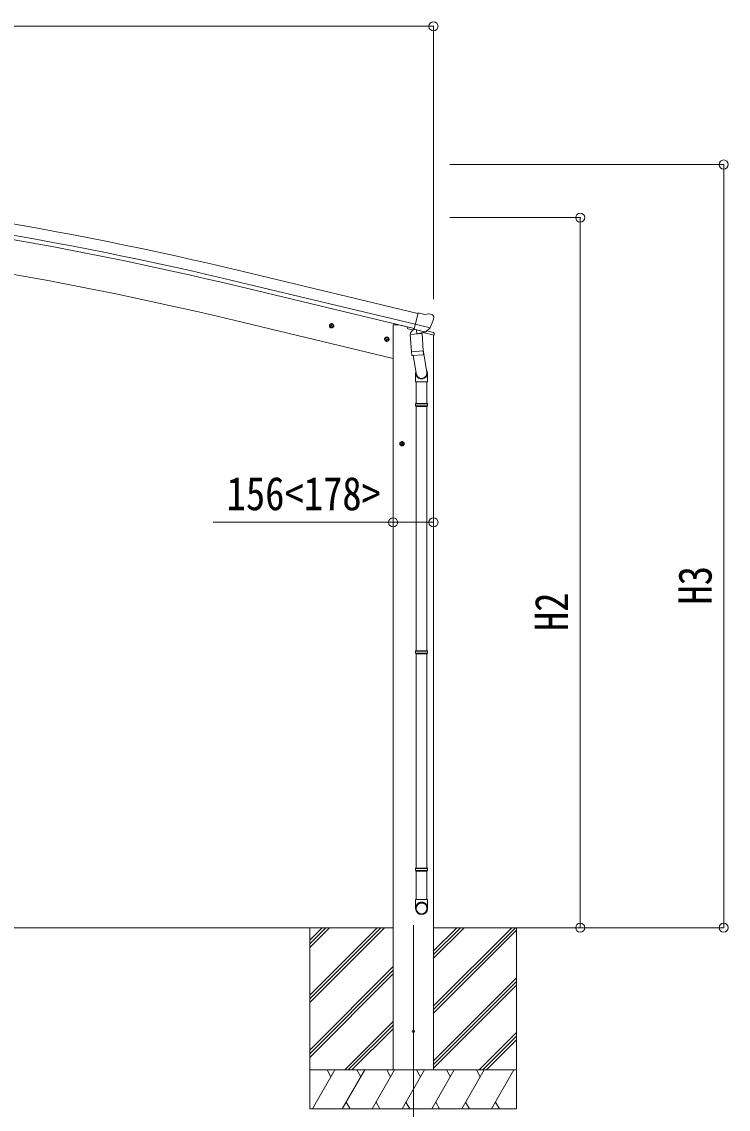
# Model space of a CAD drawing. Units: millimetres at full size; details may follow other scales. Extents: x -9783 to 9892, y -6828 to 6752.
# Drawn here: x -2060 to 672, y -1515 to 2688 of the extents above; entities that cross this region are included whole.
import ezdxf
from ezdxf.enums import TextEntityAlignment as Align

# ---------------------------------------------------------------- set-up
doc = ezdxf.new("R2010")
doc.units = ezdxf.units.MM
doc.header["$LTSCALE"] = 35
doc.header["$PDMODE"] = 32
doc.header["$PDSIZE"] = 35
for name, color, linetype, lineweight in [('0-0_0', 7, 'Continuous', 9), ('0-1_本体', 4, 'Continuous', 9), ('0-2_部品', 7, 'Continuous', 9), ('0-8_PARTS2', 2, 'Continuous', 9), ('0-A_寸法', 6, 'Continuous', 9)]:
    doc.layers.add(name, color=color, linetype=linetype, lineweight=lineweight)
doc.styles.add('ＭＳ ゴシック', font='')
doc.styles.get('ＭＳ ゴシック').set_extended_font_data('MS Gothic')

msp = doc.modelspace()

# ---------------------------------------------------------------- linework, layer by layer
at = {"layer": '0-0_0'}
for p, q in [((-7493.46, -813.2), (-624.49, -813.2)), ((-946.04, -813.2), (-946.04, -1513.2)), ((-946.04, -1073.93), (-685.31, -813.2)), ((-946.04, -1088.07), (-671.17, -813.2)), ((-946.04, -1102.21), (-657.03, -813.2)), ((-946.04, -890.08), (-869.16, -813.2)), ((-946.04, -875.94), (-883.3, -813.2)), ((-946.04, -861.8), (-897.46, -813.21)), ((-897.45, -813.21), (-897.44, -813.2)), ((-468.29, -932.83), (-348.66, -813.2)), ((-468.29, -918.69), (-362.8, -813.2)), ((-468.29, -904.55), (-376.94, -813.2)), ((-468.29, -1116.68), (-164.82, -813.21)), ((-468.29, -1130.82), (-150.68, -813.21)), ((-468.29, -1144.96), (-146.04, -822.71)), ((-467.79, -813.2), (-32.61, -813.2)), ((-146.04, -813.2), (-146.04, -1513.2)), ((-946.04, -1286.06), (-623.79, -963.81)), ((-946.04, -1300.2), (-623.79, -977.95)), ((-946.04, -1314.34), (-623.79, -992.09)), ((-468.29, -1328.81), (-146.04, -1006.56)), ((-468.29, -1342.95), (-146.04, -1020.7)), ((-468.29, -1357.09), (-146.04, -1034.84)), ((-811.05, -1363.2), (-623.79, -1175.94)), ((-796.91, -1363.2), (-623.79, -1190.08)), ((-782.76, -1363.2), (-623.79, -1204.23)), ((-290.55, -1363.2), (-146.04, -1218.69)), ((-276.41, -1363.2), (-146.04, -1232.83)), ((-262.26, -1363.2), (-146.04, -1246.98)), ((-146.04, -1363.2), (-946.04, -1363.2)), ((-935.75, -1513.2), (-849.15, -1363.2)), ((-864.15, -1389.18), (-879.15, -1363.2)), ((-820.28, -1513.2), (-733.68, -1363.2)), ((-748.68, -1389.18), (-763.68, -1363.2)), ((-704.81, -1513.2), (-618.21, -1363.2)), ((-633.21, -1389.18), (-648.21, -1363.2)), ((-589.34, -1513.2), (-502.74, -1363.2)), ((-517.74, -1389.18), (-532.74, -1363.2)), ((-473.87, -1513.2), (-387.27, -1363.2)), ((-402.27, -1389.18), (-417.27, -1363.2)), ((-358.4, -1513.2), (-271.8, -1363.2)), ((-301.8, -1363.2), (-286.8, -1389.18)), ((-242.93, -1513.2), (-156.33, -1363.2)), ((-805.28, -1487.22), (-790.28, -1513.2)), ((-689.81, -1487.22), (-674.81, -1513.2)), ((-574.34, -1487.22), (-559.34, -1513.2)), ((-458.87, -1487.22), (-443.87, -1513.2)), ((-343.4, -1487.22), (-328.4, -1513.2)), ((-227.93, -1487.22), (-212.93, -1513.2)), ((-946.04, -1513.2), (-146.04, -1513.2))]:
    msp.add_line(p, q, dxfattribs=at)
at = {"layer": '0-1_本体'}
for p, q in [((-527.81, 1561.03), (-1203.49, 1722.98)), ((-541.81, 1502.69), (-1217.48, 1664.64)), ((-537.89, 1519.05), (-1213.56, 1681)), ((-623.29, 1386.8), (-1234.1, 1533.44)), ((-623.62, 1516.8), (-623.62, -1363.2)), ((-467.62, 1477.83), (-467.62, -1363.2))]:
    msp.add_line(p, q, dxfattribs=at)
msp.add_lwpolyline([(-623.62, 1516.8), (-603.62, 1516.8), (-569.78, 1508.68)], dxfattribs=at)
for centre, radius, start, end in [((-4576.25, -12348.27), 14469.82, 76.52099, 85.02099), ((-4576.25, -12348.27), 14426.65, 76.52099, 85.02099), ((-4576.25, -12348.27), 14409.82, 76.52099, 85.02099), ((-4593.67, -12461.37), 14392.42, 76.50111, 84.99887)]:
    msp.add_arc(centre, radius, start, end, dxfattribs=at)
at = {"layer": '0-2_部品'}
for p, q in [((-501.41, 1556.74), (-527.34, 1562.97)), ((-501.41, 1556.74), (-488.15, 1559.44)), ((-473.67, 1556.25), (-486.85, 1559.42)), ((-852.09, 1510.74), (-871.54, 1515.41)), ((-869.11, 1514.82), (-863.95, 1520.27)), ((-866.98, 1507.63), (-869.11, 1514.82)), ((-864.15, 1503.35), (-859.48, 1522.8)), ((-863.95, 1520.27), (-856.65, 1518.52)), ((-856.65, 1518.52), (-854.52, 1511.32)), ((-480.41, 1505.12), (-537.91, 1518.93)), ((-470.57, 1554.01), (-466.72, 1547.71)), ((-466.35, 1545.43), (-466.63, 1544.28)), ((-569.78, 1509.45), (-569.78, 1506.14)), ((-547.06, 1496.74), (-565.95, 1501.28)), ((-557.48, 1479.57), (-511.79, 1482.76)), ((-552.81, 1412.73), (-557.48, 1479.57)), ((-543.07, 1501.34), (-556.38, 1486.02)), ((-556.38, 1486.02), (-555.94, 1479.68)), ((-542.12, 1501.4), (-543.07, 1501.34)), ((-539.04, 1498.93), (-540.57, 1499.3)), ((-502.33, 1490.12), (-539.04, 1498.93)), ((-533.09, 1497.11), (-532.07, 1482.5)), ((-504.88, 1488.11), (-530.69, 1481.67)), ((-513.57, 1485.94), (-513.34, 1482.66)), ((-511.79, 1482.76), (-507.12, 1415.93)), ((-465.23, 1477.1), (-507.93, 1487.35)), ((-499.97, 1489.65), (-507.49, 1491.45)), ((-504.17, 1489.89), (-504.12, 1489.15)), ((-500.81, 1489.75), (-502.33, 1490.12)), ((-497.26, 1490.21), (-480.88, 1504.7)), ((-493.73, 1493.2), (-467.53, 1486.9)), ((-465.23, 1483.99), (-465.23, 1477.1)), ((-638.26, 1458.99), (-657.71, 1463.66)), ((-655.29, 1463.08), (-650.12, 1468.52)), ((-653.15, 1455.88), (-655.29, 1463.08)), ((-650.32, 1451.6), (-645.65, 1471.05)), ((-650.12, 1468.52), (-642.82, 1466.77)), ((-642.82, 1466.77), (-640.69, 1459.57)), ((-552.81, 1412.73), (-507.12, 1415.93)), ((-552.8, 1412.73), (-551.91, 1400.04)), ((-508.1, 1401.32), (-549.8, 1398.41)), ((-546.29, 1398.65), (-533.64, 1323.72)), ((-507.46, 1420.81), (-492.94, 1333.04)), ((-506.26, 1403.46), (-507.13, 1415.93)), ((-506.66, 1402.1), (-506.66, 1402.1)), ((-536.79, 1330.54), (-536.79, 1295.88)), ((-490.79, 1295.88), (-490.79, 1330.23)), ((-536.79, 1295.88), (-490.79, 1295.88)), ((-534.79, 1295.88), (-534.79, 1213.36)), ((-492.79, 1295.88), (-492.79, 1213.36)), ((-536.79, 1211.36), (-535.79, 1213.36)), ((-536.79, 1211.36), (-490.79, 1211.36)), ((-536.79, 1211.36), (-536.79, 1203.36)), ((-536.79, 1203.36), (-490.79, 1203.36)), ((-536.79, 1203.36), (-535.79, 1201.36)), ((-535.79, 1213.36), (-491.79, 1213.36)), ((-535.79, 1201.36), (-491.79, 1201.36)), ((-534.79, 1201.36), (-534.79, 257.17)), ((-492.79, 1201.36), (-492.79, 257.17)), ((-490.79, 1211.36), (-491.79, 1213.36)), ((-599.29, 1057.3), (-579.29, 1057.3)), ((-595.79, 1061.05), (-589.29, 1064.8)), ((-589.29, 1047.3), (-589.29, 1067.3)), ((-589.29, 1064.8), (-582.79, 1061.05)), ((-582.79, 1053.55), (-589.29, 1049.79)), ((-582.79, 1061.05), (-582.79, 1053.55)), ((-536.79, 255.17), (-535.79, 257.17)), ((-536.79, 255.17), (-490.79, 255.17)), ((-536.79, 255.17), (-536.79, 247.17)), ((-535.79, 257.17), (-491.79, 257.17)), ((-490.79, 255.17), (-491.79, 257.17)), ((-536.79, 247.17), (-490.79, 247.17)), ((-536.79, 247.17), (-535.79, 245.17)), ((-535.79, 245.17), (-491.79, 245.17)), ((-534.79, 245.17), (-534.79, -582.75)), ((-492.79, 245.17), (-492.79, -582.75)), ((-536.79, -584.75), (-535.79, -582.75)), ((-536.79, -584.75), (-490.79, -584.75)), ((-536.79, -584.75), (-536.79, -592.75)), ((-535.79, -582.75), (-491.79, -582.75)), ((-490.79, -584.75), (-491.79, -582.75)), ((-536.79, -592.75), (-490.79, -592.75)), ((-536.79, -592.75), (-535.79, -594.75)), ((-535.79, -594.75), (-491.79, -594.75)), ((-534.79, -594.75), (-534.79, -704.75)), ((-492.79, -594.75), (-492.79, -704.75)), ((-536.79, -738.9), (-536.79, -704.75)), ((-536.79, -704.75), (-490.79, -704.75)), ((-490.79, -738.9), (-490.79, -704.75))]:
    msp.add_line(p, q, dxfattribs=at)
for points in [[(-532.77, 1497.52), (-542.49, 1499.86), (-527.34, 1562.97)], [(-854.52, 1511.32), (-859.68, 1505.88), (-866.98, 1507.63)], [(-532.77, 1497.52), (-532.53, 1497.37), (-507.77, 1491.42), (-507.49, 1491.45)], [(-480.14, 1505.7), (-480.72, 1504.86), (-480.88, 1504.7)], [(-640.69, 1459.57), (-645.86, 1454.13), (-653.15, 1455.88)], [(-490.79, 1211.36), (-490.79, 1203.36), (-491.79, 1201.36)], [(-589.29, 1049.79), (-595.79, 1053.55), (-595.79, 1061.05)], [(-490.79, 255.17), (-490.79, 247.17), (-491.79, 245.17)], [(-490.79, -584.75), (-490.79, -592.75), (-491.79, -594.75)]]:
    msp.add_lwpolyline(points, dxfattribs=at)
for centre, radius in [((-861.82, 1513.07), 8.5), ((-861.82, 1513.07), 7.7), ((-861.82, 1513.07), 6.5), ((-647.99, 1461.32), 8.5), ((-647.99, 1461.32), 7.7), ((-647.99, 1461.32), 6.5), ((-589.29, 1057.3), 8.5), ((-589.29, 1057.3), 7.7), ((-589.29, 1057.3), 6.5)]:
    msp.add_circle(centre, radius, dxfattribs=at)
at = {"layer": '0-2_部品', "color": 4}
msp.add_circle((-545.54, -1213.2), 4.5, dxfattribs=at)
at = {"layer": '0-2_部品'}
for centre, radius, start, end in [((-487.55, 1556.5), 3, 76.5, 101.5), ((-474.84, 1551.39), 5, 31.5, 76.5), ((-663.44, 1591.53), 202.4, 334.90875, 346.5), ((-564.78, 1506.14), 5, 180, 256.5), ((-540.45, 1499.78), 0.5, 221.23754, 256.5), ((-533.69, 1497.03), 0.604, 7.79405, 79.40158), ((-531.04, 1482.64), 1.03, 188.03431, 289.96103), ((-505.12, 1489.08), 1, 284, 4), ((-503.67, 1489.93), 0.5, 76.5, 184), ((-500.69, 1490.24), 0.5, 256.5, 291.76246), ((-468.23, 1483.99), 3, 0, 76.5), ((-549.94, 1400.4), 2, 190.53157, 274), ((-508.24, 1403.32), 2, 274, 322.59038), ((-508.2, 1403.29), 1.95, 322.52234, 4.95983)]:
    msp.add_arc(centre, radius, start, end, dxfattribs=at)
for centre, major_axis, ratio, start_param, end_param in [((-469.27, 1546.14), (1.57, -2.57), 0.99628, 0.7835347, 1.5707963), ((-499.27, 1492.57), (0.73, -2.92), 0.997631, 5.8041905, 5.8929484), ((-499.3, 1492.7), (-2.63, 3.16), 0.650902, 2.1145521, 2.1873627), ((-499.25, 1492.47), (0.73, -2.92), 0.997631, 5.965759, 6.7621801), ((-513.79, 1330.54), (-23, 0), 0.996195, 6.0000678, 10.0103449), ((-513.79, 1330.54), (-21, 0), 0.996195, 0.3319459, 3.3482706), ((-513.79, -737.15), (23, 0), 0.996195, 6.2831853, 9.424778), ((-513.79, -738.9), (23, 0), 0.996195, 6.2831853, 9.424778), ((-513.79, -738.9), (0, -23.43), 0.981806, 4.712389, 7.8539816)]:
    msp.add_ellipse(centre, major_axis=major_axis, ratio=ratio, start_param=start_param, end_param=end_param, dxfattribs=at)
msp.add_ellipse((-513.79, -738.9), major_axis=(-21, 0), ratio=0.996195, dxfattribs=at)
at = {"layer": '0-8_PARTS2'}
msp.add_line((-545.54, -803.99), (-545.54, -1654.23), dxfattribs=at)
at = {"layer": '0-A_寸法'}
for p, q in [((-467.62, 2670.7), (-7649.62, 2670.7)), ((-467.62, 2670.7), (-467.62, 1615.88)), ((654.67, 2136.38), (-404.77, 2136.38)), ((654.67, -813.2), (654.67, 2136.38)), ((99.65, 1931.48), (-404.77, 1931.48)), ((99.65, -813.2), (99.65, 1931.48)), ((-623.62, 753.57), (-1319.78, 753.57)), ((-623.62, 753.57), (-467.62, 753.57)), ((99.65, -813.2), (-404.77, -813.2)), ((654.67, -813.2), (99.65, -813.2))]:
    msp.add_line(p, q, dxfattribs=at)
for p in [(-467.62, 2670.7), (654.67, 2136.38), (99.65, 1931.48), (-623.62, 753.57), (-467.62, 753.57), (99.65, -813.2), (654.67, -813.2)]:
    msp.add_point(p, dxfattribs=at)

# ---------------------------------------------------------------- texts
at = {"layer": '0-A_寸法', "color": 7, "style": 'ＭＳ ゴシック', "width": 0.85}
msp.add_text('156<178>', height=129, dxfattribs=at).set_placement((-1267.62, 761.57), align=Align.BOTTOM_LEFT)
for s, p in [('H3', (646.67, 435.59)), ('H2', (91.65, 333.14))]:
    msp.add_text(s, height=129, rotation=90, dxfattribs=at).set_placement(p, align=Align.BOTTOM_LEFT)

doc.saveas('drawing.dxf')
